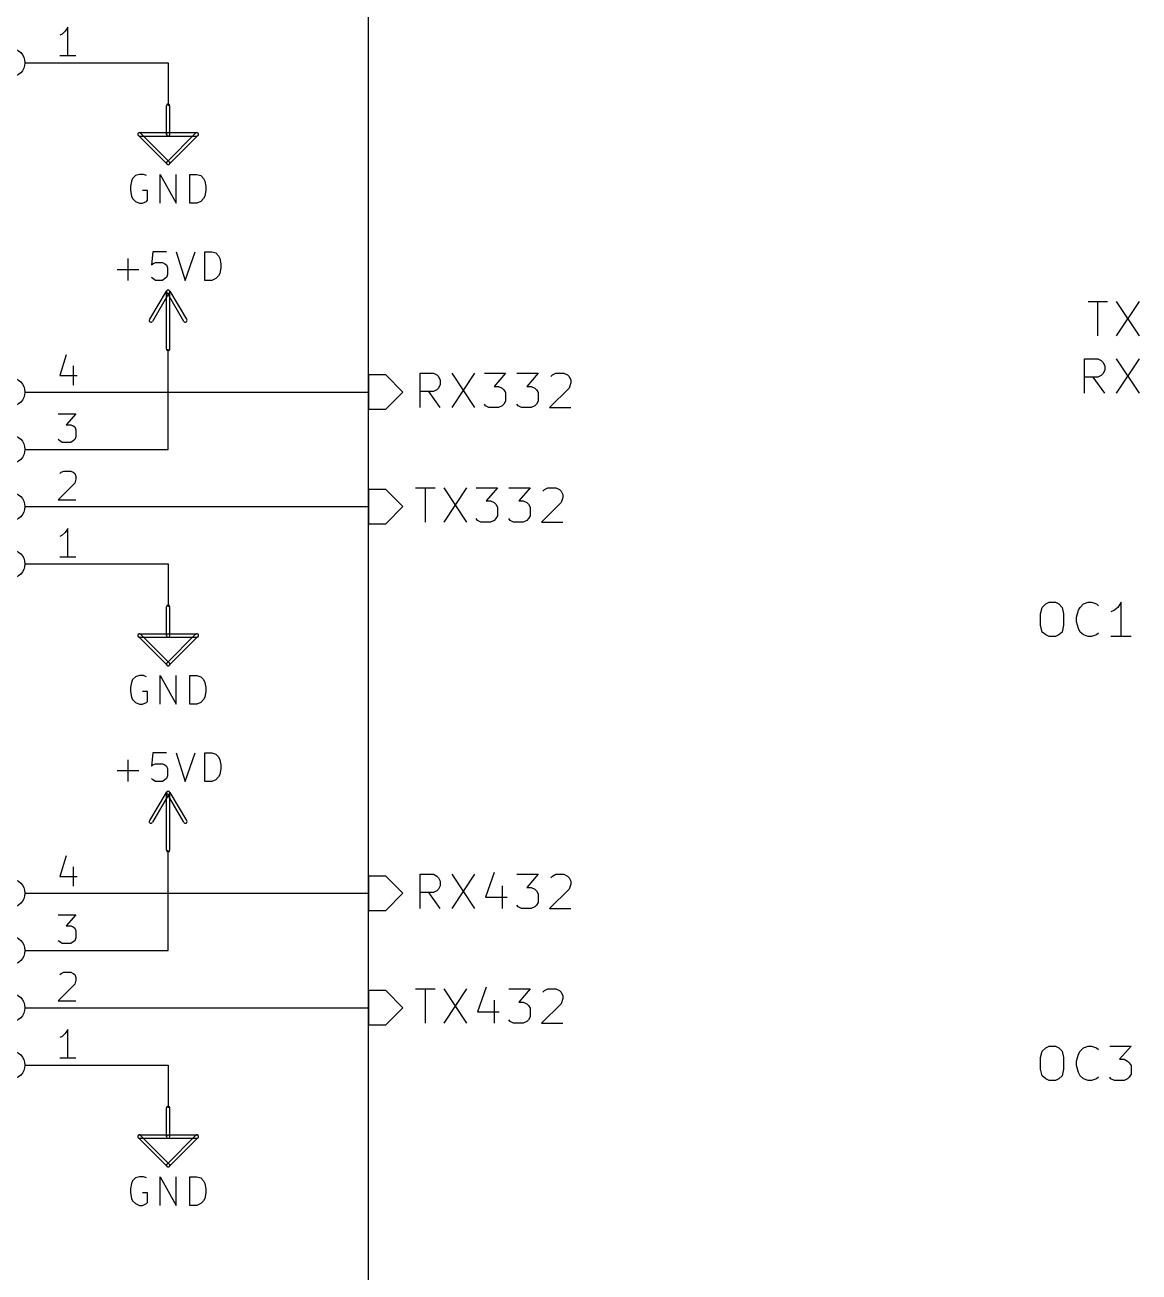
# Model space of a CAD drawing. Extents: x 10 to 287, y -200 to -10.
# Drawn here: x 62.9 to 112.3, y -116.5 to -61.2 of the extents above; entities that cross this region are included whole.
import ezdxf

# ---------------------------------------------------------------- set-up
doc = ezdxf.new("R2010")
doc.units = 0
doc.header["$MEASUREMENT"] = 0

msp = doc.modelspace()

# ---------------------------------------------------------------- linework, layer by layer
at = {"layer": 'Brown 2'}
for p, q in [((110.007, -73.4568), (110.871, -73.4568)), ((110.439, -74.9808), (110.439, -73.4568)), ((111.252, -73.4568), (112.268, -74.9808)), ((112.268, -73.4568), (111.252, -74.9808)), ((109.855, -77.5208), (109.855, -75.9968)), ((109.855, -75.9968), (110.439, -75.9968)), ((110.439, -75.9968), (110.592, -76.073)), ((110.592, -76.073), (110.668, -76.1492)), ((110.668, -76.1492), (110.744, -76.3016)), ((110.744, -76.3016), (110.744, -76.5048)), ((111.252, -75.9968), (112.268, -77.5208)), ((112.268, -75.9968), (111.252, -77.5208)), ((78.867, -76.708), (78.105, -76.708)), ((78.105, -76.708), (78.105, -78.232)), ((79.629, -77.47), (78.867, -76.708)), ((80.391, -78.1558), (80.391, -76.6318)), ((80.391, -76.6318), (80.9752, -76.6318)), ((80.9752, -76.6318), (81.1276, -76.708)), ((81.1276, -76.708), (81.2038, -76.7842)), ((81.2038, -76.7842), (81.28, -76.9366)), ((81.788, -76.6318), (82.804, -78.1558)), ((82.804, -76.6318), (81.788, -78.1558)), ((83.2358, -76.6318), (84.1756, -76.6318)), ((84.1756, -76.6318), (83.6676, -77.216)), ((84.6836, -76.6318), (85.6234, -76.6318)), ((85.6234, -76.6318), (85.1154, -77.216)), ((86.1822, -76.7842), (86.2584, -76.708)), ((86.2584, -76.708), (86.4108, -76.6318)), ((86.4108, -76.6318), (86.7664, -76.6318)), ((86.7664, -76.6318), (86.9188, -76.708)), ((86.9188, -76.708), (86.995, -76.7842)), ((86.995, -76.7842), (87.0712, -76.9366)), ((110.439, -76.8096), (109.855, -76.8096)), ((110.744, -77.5208), (110.236, -76.8096)), ((110.592, -76.7334), (110.439, -76.8096)), ((110.668, -76.6572), (110.592, -76.7334)), ((110.744, -76.5048), (110.668, -76.6572)), ((81.1276, -77.3684), (80.9752, -77.4446)), ((81.2038, -77.2922), (81.1276, -77.3684)), ((81.28, -77.1398), (81.2038, -77.2922)), ((81.28, -76.9366), (81.28, -77.1398)), ((83.6676, -77.216), (83.8708, -77.216)), ((83.8708, -77.216), (84.0232, -77.2922)), ((84.0232, -77.2922), (84.0994, -77.3684)), ((84.0994, -77.3684), (84.1756, -77.4954)), ((85.1154, -77.216), (85.3186, -77.216)), ((85.3186, -77.216), (85.471, -77.2922)), ((85.471, -77.2922), (85.5472, -77.3684)), ((85.5472, -77.3684), (85.6234, -77.4954)), ((86.995, -77.2922), (86.1314, -78.1558)), ((87.0712, -77.0636), (86.995, -77.2922)), ((87.0712, -76.9366), (87.0712, -77.0636)), ((78.867, -78.232), (79.629, -77.47)), ((80.9752, -77.4446), (80.391, -77.4446)), ((81.28, -78.1558), (80.772, -77.4446)), ((84.1756, -77.8764), (84.0994, -78.0034)), ((84.1756, -77.4954), (84.1756, -77.8764)), ((85.6234, -77.8764), (85.5472, -78.0034)), ((85.6234, -77.4954), (85.6234, -77.8764)), ((78.105, -78.232), (78.867, -78.232)), ((83.2866, -78.0796), (83.2358, -78.0034)), ((83.439, -78.1558), (83.2866, -78.0796)), ((83.8708, -78.1558), (83.439, -78.1558)), ((84.0232, -78.0796), (83.8708, -78.1558)), ((84.0994, -78.0034), (84.0232, -78.0796)), ((84.7344, -78.0796), (84.6836, -78.0034)), ((84.8868, -78.1558), (84.7344, -78.0796)), ((85.3186, -78.1558), (84.8868, -78.1558)), ((85.471, -78.0796), (85.3186, -78.1558)), ((85.5472, -78.0034), (85.471, -78.0796)), ((86.1314, -78.1558), (87.0712, -78.1558)), ((78.867, -81.788), (78.105, -81.788)), ((78.105, -81.788), (78.105, -83.312)), ((79.629, -82.55), (78.867, -81.788)), ((80.1878, -81.7118), (81.0514, -81.7118)), ((80.6196, -83.2358), (80.6196, -81.7118)), ((81.4324, -81.7118), (82.4484, -83.2358)), ((82.4484, -81.7118), (81.4324, -83.2358)), ((82.8802, -81.7118), (83.82, -81.7118)), ((83.82, -81.7118), (83.312, -82.296)), ((84.328, -81.7118), (85.2678, -81.7118)), ((85.2678, -81.7118), (84.7598, -82.296)), ((85.8266, -81.8642), (85.9028, -81.788)), ((85.9028, -81.788), (86.0552, -81.7118)), ((86.0552, -81.7118), (86.4108, -81.7118)), ((86.4108, -81.7118), (86.5632, -81.788)), ((86.5632, -81.788), (86.6394, -81.8642)), ((83.312, -82.296), (83.5152, -82.296)), ((83.5152, -82.296), (83.6676, -82.3722)), ((83.6676, -82.3722), (83.7438, -82.4484)), ((84.7598, -82.296), (84.963, -82.296)), ((84.963, -82.296), (85.1154, -82.3722)), ((85.1154, -82.3722), (85.1916, -82.4484)), ((86.6394, -82.3722), (85.7758, -83.2358)), ((86.6394, -81.8642), (86.7156, -82.0166)), ((86.7156, -82.1436), (86.6394, -82.3722)), ((86.7156, -82.0166), (86.7156, -82.1436)), ((78.867, -83.312), (79.629, -82.55)), ((83.7438, -82.4484), (83.82, -82.5754)), ((83.82, -82.9564), (83.7438, -83.0834)), ((83.82, -82.5754), (83.82, -82.9564)), ((85.1916, -82.4484), (85.2678, -82.5754)), ((85.2678, -82.9564), (85.1916, -83.0834)), ((85.2678, -82.5754), (85.2678, -82.9564)), ((78.105, -83.312), (78.867, -83.312)), ((82.931, -83.1596), (82.8802, -83.0834)), ((83.0834, -83.2358), (82.931, -83.1596)), ((83.5152, -83.2358), (83.0834, -83.2358)), ((83.6676, -83.1596), (83.5152, -83.2358)), ((83.7438, -83.0834), (83.6676, -83.1596)), ((84.3788, -83.1596), (84.328, -83.0834)), ((84.5312, -83.2358), (84.3788, -83.1596)), ((84.963, -83.2358), (84.5312, -83.2358)), ((85.1154, -83.1596), (84.963, -83.2358)), ((85.1916, -83.0834), (85.1154, -83.1596)), ((85.7758, -83.2358), (86.7156, -83.2358)), ((108.128, -86.868), (108.28, -86.7918)), ((108.28, -86.7918), (108.56, -86.7918)), ((108.56, -86.7918), (108.712, -86.868)), ((109.804, -86.868), (110.007, -86.7918)), ((110.007, -86.7918), (110.16, -86.7918)), ((110.16, -86.7918), (110.388, -86.868)), ((111.481, -86.7918), (111.328, -87.0204)), ((111.481, -88.3158), (111.481, -86.7918)), ((107.899, -87.2998), (107.975, -87.0204)), ((107.899, -87.8078), (107.899, -87.2998)), ((107.975, -87.0204), (108.128, -86.868)), ((108.712, -86.868), (108.864, -87.0204)), ((108.864, -87.0204), (108.915, -87.2998)), ((108.915, -87.2998), (108.915, -87.8078)), ((109.499, -87.4522), (109.576, -87.1474)), ((109.576, -87.1474), (109.652, -87.0204)), ((109.652, -87.0204), (109.804, -86.868)), ((110.388, -86.868), (110.465, -86.9442)), ((111.176, -87.1474), (111.023, -87.2236)), ((111.328, -87.0204), (111.176, -87.1474)), ((107.975, -88.1126), (107.899, -87.8078)), ((108.915, -87.8078), (108.864, -88.1126)), ((109.499, -87.6554), (109.499, -87.4522)), ((109.576, -87.9602), (109.499, -87.6554)), ((108.128, -88.2396), (107.975, -88.1126)), ((108.28, -88.3158), (108.128, -88.2396)), ((108.56, -88.3158), (108.28, -88.3158)), ((108.712, -88.2396), (108.56, -88.3158)), ((108.864, -88.1126), (108.712, -88.2396)), ((109.652, -88.1126), (109.576, -87.9602)), ((109.804, -88.2396), (109.652, -88.1126)), ((110.007, -88.3158), (109.804, -88.2396)), ((110.16, -88.3158), (110.007, -88.3158)), ((110.388, -88.2396), (110.16, -88.3158)), ((110.465, -88.1634), (110.388, -88.2396)), ((111.912, -88.3158), (111.023, -88.3158)), ((78.867, -98.933), (78.105, -98.933)), ((78.105, -98.933), (78.105, -100.457)), ((79.629, -99.695), (78.867, -98.933)), ((80.391, -100.381), (80.391, -98.8568)), ((80.391, -98.8568), (80.9752, -98.8568)), ((80.9752, -98.8568), (81.1276, -98.933)), ((81.1276, -98.933), (81.2038, -99.0092)), ((81.788, -98.8568), (82.804, -100.381)), ((82.804, -98.8568), (81.788, -100.381)), ((83.6676, -98.7806), (83.2866, -99.8728)), ((84.6836, -98.8568), (85.6234, -98.8568)), ((85.6234, -98.8568), (85.1154, -99.441)), ((86.1822, -99.0092), (86.2584, -98.933)), ((86.2584, -98.933), (86.4108, -98.8568)), ((86.4108, -98.8568), (86.7664, -98.8568)), ((86.7664, -98.8568), (86.9188, -98.933)), ((86.9188, -98.933), (86.995, -99.0092)), ((81.2038, -99.5172), (81.1276, -99.5934)), ((81.2038, -99.0092), (81.28, -99.1616)), ((81.28, -99.3648), (81.2038, -99.5172)), ((81.28, -99.1616), (81.28, -99.3648)), ((84.0232, -99.3648), (84.0232, -100.381)), ((85.1154, -99.441), (85.3186, -99.441)), ((85.3186, -99.441), (85.471, -99.5172)), ((85.471, -99.5172), (85.5472, -99.5934)), ((86.995, -99.5172), (86.1314, -100.381)), ((86.995, -99.0092), (87.0712, -99.1616)), ((87.0712, -99.2886), (86.995, -99.5172)), ((87.0712, -99.1616), (87.0712, -99.2886)), ((78.867, -100.457), (79.629, -99.695)), ((80.9752, -99.6696), (80.391, -99.6696)), ((81.28, -100.381), (80.772, -99.6696)), ((81.1276, -99.5934), (80.9752, -99.6696)), ((83.2866, -99.8728), (84.2518, -99.8728)), ((85.5472, -99.5934), (85.6234, -99.7204)), ((85.6234, -100.101), (85.5472, -100.228)), ((85.6234, -99.7204), (85.6234, -100.101)), ((78.105, -100.457), (78.867, -100.457)), ((84.7344, -100.305), (84.6836, -100.228)), ((84.8868, -100.381), (84.7344, -100.305)), ((85.3186, -100.381), (84.8868, -100.381)), ((85.471, -100.305), (85.3186, -100.381)), ((85.5472, -100.228), (85.471, -100.305)), ((86.1314, -100.381), (87.0712, -100.381)), ((80.1878, -103.937), (81.0514, -103.937)), ((80.6196, -105.461), (80.6196, -103.937)), ((81.4324, -103.937), (82.4484, -105.461)), ((82.4484, -103.937), (81.4324, -105.461)), ((83.312, -103.861), (82.931, -104.953)), ((84.328, -103.937), (85.2678, -103.937)), ((85.2678, -103.937), (84.7598, -104.521)), ((85.9028, -104.013), (86.0552, -103.937)), ((86.0552, -103.937), (86.4108, -103.937)), ((86.4108, -103.937), (86.5632, -104.013)), ((78.867, -104.013), (78.105, -104.013)), ((78.105, -104.013), (78.105, -105.537)), ((79.629, -104.775), (78.867, -104.013)), ((83.6676, -104.445), (83.6676, -105.461)), ((84.7598, -104.521), (84.963, -104.521)), ((84.963, -104.521), (85.1154, -104.597)), ((85.8266, -104.089), (85.9028, -104.013)), ((86.5632, -104.013), (86.6394, -104.089)), ((86.6394, -104.089), (86.7156, -104.242)), ((86.7156, -104.369), (86.6394, -104.597)), ((86.7156, -104.242), (86.7156, -104.369)), ((78.867, -105.537), (79.629, -104.775)), ((82.931, -104.953), (83.8962, -104.953)), ((85.1154, -104.597), (85.1916, -104.673)), ((85.1916, -104.673), (85.2678, -104.8)), ((85.2678, -104.8), (85.2678, -105.181)), ((86.6394, -104.597), (85.7758, -105.461)), ((78.105, -105.537), (78.867, -105.537)), ((84.3788, -105.385), (84.328, -105.308)), ((84.5312, -105.461), (84.3788, -105.385)), ((84.963, -105.461), (84.5312, -105.461)), ((85.1154, -105.385), (84.963, -105.461)), ((85.1916, -105.308), (85.1154, -105.385)), ((85.2678, -105.181), (85.1916, -105.308)), ((85.7758, -105.461), (86.7156, -105.461)), ((107.899, -106.985), (107.975, -106.705)), ((107.975, -106.705), (108.128, -106.553)), ((108.128, -106.553), (108.28, -106.477)), ((108.28, -106.477), (108.56, -106.477)), ((108.56, -106.477), (108.712, -106.553)), ((108.712, -106.553), (108.864, -106.705)), ((108.864, -106.705), (108.915, -106.985)), ((109.576, -106.832), (109.652, -106.705)), ((109.652, -106.705), (109.804, -106.553)), ((109.804, -106.553), (110.007, -106.477)), ((110.007, -106.477), (110.16, -106.477)), ((110.16, -106.477), (110.388, -106.553)), ((110.388, -106.553), (110.465, -106.629)), ((110.973, -106.477), (111.912, -106.477)), ((111.912, -106.477), (111.404, -107.061)), ((107.899, -107.493), (107.899, -106.985)), ((108.915, -106.985), (108.915, -107.493)), ((109.499, -107.137), (109.576, -106.832)), ((109.499, -107.34), (109.499, -107.137)), ((111.404, -107.061), (111.608, -107.061)), ((111.608, -107.061), (111.76, -107.137)), ((111.76, -107.137), (111.836, -107.213)), ((111.836, -107.213), (111.912, -107.34)), ((107.975, -107.798), (107.899, -107.493)), ((108.128, -107.925), (107.975, -107.798)), ((108.864, -107.798), (108.712, -107.925)), ((108.915, -107.493), (108.864, -107.798)), ((109.576, -107.645), (109.499, -107.34)), ((109.652, -107.798), (109.576, -107.645)), ((109.804, -107.925), (109.652, -107.798)), ((110.465, -107.848), (110.388, -107.925)), ((111.023, -107.925), (110.973, -107.848)), ((111.836, -107.848), (111.76, -107.925)), ((111.912, -107.721), (111.836, -107.848)), ((111.912, -107.34), (111.912, -107.721)), ((108.28, -108.001), (108.128, -107.925)), ((108.56, -108.001), (108.28, -108.001)), ((108.712, -107.925), (108.56, -108.001)), ((110.007, -108.001), (109.804, -107.925)), ((110.16, -108.001), (110.007, -108.001)), ((110.388, -107.925), (110.16, -108.001)), ((111.176, -108.001), (111.023, -107.925)), ((111.608, -108.001), (111.176, -108.001)), ((111.76, -107.925), (111.608, -108.001))]:
    msp.add_line(p, q, dxfattribs=at)
at = {"layer": 'Cyan 2'}
for p, q in [((67.6402, -67.9958), (67.5894, -68.1228)), ((67.7672, -67.8688), (67.6402, -67.9958)), ((67.945, -67.818), (67.7672, -67.8688)), ((68.1228, -67.818), (67.945, -67.818)), ((68.2498, -67.8688), (68.1228, -67.818)), ((68.8594, -69.088), (68.8594, -67.818)), ((68.8594, -67.818), (69.5706, -69.088)), ((69.5706, -69.088), (69.5706, -67.818)), ((70.1802, -69.088), (70.1802, -67.818)), ((70.1802, -67.818), (70.485, -67.818)), ((70.485, -67.818), (70.6628, -67.8688)), ((70.6628, -67.8688), (70.7898, -67.9958)), ((70.7898, -67.9958), (70.8406, -68.1228)), ((67.5894, -68.1228), (67.5386, -68.3514)), ((67.5386, -68.3514), (67.5386, -68.5292)), ((67.5386, -68.5292), (67.5894, -68.7832)), ((68.3006, -68.5292), (68.072, -68.5292)), ((68.3006, -68.961), (68.3006, -68.5292)), ((70.8406, -68.1228), (70.8914, -68.3514)), ((70.8914, -68.5292), (70.8406, -68.7832)), ((70.8914, -68.3514), (70.8914, -68.5292)), ((67.5894, -68.7832), (67.6402, -68.8848)), ((67.6402, -68.8848), (67.7672, -69.0118)), ((67.7672, -69.0118), (67.945, -69.088)), ((67.945, -69.088), (68.072, -69.088)), ((68.072, -69.088), (68.2498, -69.0118)), ((68.2498, -69.0118), (68.3006, -68.961)), ((70.485, -69.088), (70.1802, -69.088)), ((70.6628, -69.0118), (70.485, -69.088)), ((70.7898, -68.8848), (70.6628, -69.0118)), ((70.8406, -68.7832), (70.7898, -68.8848)), ((68.5292, -71.247), (68.4784, -71.8312)), ((69.1388, -71.247), (68.5292, -71.247)), ((69.5706, -71.247), (69.977, -72.517)), ((69.977, -72.517), (70.4088, -71.247)), ((70.8406, -72.517), (70.8406, -71.247)), ((70.8406, -71.247), (71.1454, -71.247)), ((71.1454, -71.247), (71.3232, -71.2978)), ((71.3232, -71.2978), (71.4502, -71.4248)), ((67.437, -72.517), (67.437, -71.5518)), ((68.4784, -71.8312), (68.5292, -71.7804)), ((68.5292, -71.7804), (68.6562, -71.7296)), ((68.6562, -71.7296), (68.961, -71.7296)), ((68.961, -71.7296), (69.0626, -71.7804)), ((69.0626, -71.7804), (69.1388, -71.8312)), ((69.1388, -71.8312), (69.1896, -71.9582)), ((71.4502, -71.4248), (71.501, -71.5518)), ((71.501, -71.5518), (71.5518, -71.7804)), ((71.5518, -71.7804), (71.5518, -71.9582)), ((66.9544, -72.0344), (67.9196, -72.0344)), ((68.5292, -72.4408), (68.4784, -72.39)), ((68.6562, -72.517), (68.5292, -72.4408)), ((69.0626, -72.4408), (68.961, -72.517)), ((69.1388, -72.39), (69.0626, -72.4408)), ((69.1896, -72.263), (69.1388, -72.39)), ((69.1896, -71.9582), (69.1896, -72.263)), ((71.3232, -72.4408), (71.1454, -72.517)), ((71.4502, -72.3138), (71.3232, -72.4408)), ((71.501, -72.2122), (71.4502, -72.3138)), ((71.5518, -71.9582), (71.501, -72.2122)), ((68.961, -72.517), (68.6562, -72.517)), ((71.1454, -72.517), (70.8406, -72.517)), ((67.7672, -90.0938), (67.6402, -90.2208)), ((67.945, -90.043), (67.7672, -90.0938)), ((68.1228, -90.043), (67.945, -90.043)), ((68.2498, -90.0938), (68.1228, -90.043)), ((68.8594, -91.313), (68.8594, -90.043)), ((68.8594, -90.043), (69.5706, -91.313)), ((69.5706, -91.313), (69.5706, -90.043)), ((70.1802, -91.313), (70.1802, -90.043)), ((70.1802, -90.043), (70.485, -90.043)), ((70.485, -90.043), (70.6628, -90.0938)), ((70.6628, -90.0938), (70.7898, -90.2208)), ((67.5894, -90.3478), (67.5386, -90.5764)), ((67.5386, -90.5764), (67.5386, -90.7542)), ((67.6402, -90.2208), (67.5894, -90.3478)), ((70.7898, -90.2208), (70.8406, -90.3478)), ((70.8406, -90.3478), (70.8914, -90.5764)), ((70.8914, -90.5764), (70.8914, -90.7542)), ((67.5386, -90.7542), (67.5894, -91.0082)), ((67.5894, -91.0082), (67.6402, -91.1098)), ((67.6402, -91.1098), (67.7672, -91.2368)), ((67.7672, -91.2368), (67.945, -91.313)), ((68.3006, -90.7542), (68.072, -90.7542)), ((68.072, -91.313), (68.2498, -91.2368)), ((68.2498, -91.2368), (68.3006, -91.186)), ((68.3006, -91.186), (68.3006, -90.7542)), ((70.6628, -91.2368), (70.485, -91.313)), ((70.7898, -91.1098), (70.6628, -91.2368)), ((70.8406, -91.0082), (70.7898, -91.1098)), ((70.8914, -90.7542), (70.8406, -91.0082)), ((67.945, -91.313), (68.072, -91.313)), ((70.485, -91.313), (70.1802, -91.313)), ((67.437, -94.742), (67.437, -93.7768)), ((68.5292, -93.472), (68.4784, -94.0562)), ((68.4784, -94.0562), (68.5292, -94.0054)), ((69.1388, -93.472), (68.5292, -93.472)), ((68.5292, -94.0054), (68.6562, -93.9546)), ((68.6562, -93.9546), (68.961, -93.9546)), ((68.961, -93.9546), (69.0626, -94.0054)), ((69.0626, -94.0054), (69.1388, -94.0562)), ((69.5706, -93.472), (69.977, -94.742)), ((69.977, -94.742), (70.4088, -93.472)), ((70.8406, -94.742), (70.8406, -93.472)), ((70.8406, -93.472), (71.1454, -93.472)), ((71.1454, -93.472), (71.3232, -93.5228)), ((71.3232, -93.5228), (71.4502, -93.6498)), ((71.4502, -93.6498), (71.501, -93.7768)), ((71.501, -93.7768), (71.5518, -94.0054)), ((71.5518, -94.0054), (71.5518, -94.1832)), ((66.9544, -94.2594), (67.9196, -94.2594)), ((69.1388, -94.0562), (69.1896, -94.1832)), ((69.1896, -94.488), (69.1388, -94.615)), ((69.1896, -94.1832), (69.1896, -94.488)), ((71.4502, -94.5388), (71.3232, -94.6658)), ((71.501, -94.4372), (71.4502, -94.5388)), ((71.5518, -94.1832), (71.501, -94.4372)), ((68.5292, -94.6658), (68.4784, -94.615)), ((68.6562, -94.742), (68.5292, -94.6658)), ((68.961, -94.742), (68.6562, -94.742)), ((69.0626, -94.6658), (68.961, -94.742)), ((69.1388, -94.615), (69.0626, -94.6658)), ((71.1454, -94.742), (70.8406, -94.742)), ((71.3232, -94.6658), (71.1454, -94.742)), ((67.945, -112.268), (67.7672, -112.319)), ((68.1228, -112.268), (67.945, -112.268)), ((68.2498, -112.319), (68.1228, -112.268)), ((68.8594, -113.538), (68.8594, -112.268)), ((68.8594, -112.268), (69.5706, -113.538)), ((69.5706, -113.538), (69.5706, -112.268)), ((70.1802, -113.538), (70.1802, -112.268)), ((70.1802, -112.268), (70.485, -112.268)), ((70.485, -112.268), (70.6628, -112.319)), ((67.5894, -112.573), (67.5386, -112.801)), ((67.5386, -112.801), (67.5386, -112.979)), ((67.6402, -112.446), (67.5894, -112.573)), ((67.7672, -112.319), (67.6402, -112.446)), ((70.6628, -112.319), (70.7898, -112.446)), ((70.7898, -112.446), (70.8406, -112.573)), ((70.8406, -112.573), (70.8914, -112.801)), ((70.8914, -112.801), (70.8914, -112.979)), ((67.5386, -112.979), (67.5894, -113.233)), ((67.5894, -113.233), (67.6402, -113.335)), ((67.6402, -113.335), (67.7672, -113.462)), ((68.3006, -112.979), (68.072, -112.979)), ((68.3006, -113.411), (68.3006, -112.979)), ((70.7898, -113.335), (70.6628, -113.462)), ((70.8406, -113.233), (70.7898, -113.335)), ((70.8914, -112.979), (70.8406, -113.233)), ((67.7672, -113.462), (67.945, -113.538)), ((67.945, -113.538), (68.072, -113.538)), ((68.072, -113.538), (68.2498, -113.462)), ((68.2498, -113.462), (68.3006, -113.411)), ((70.485, -113.538), (70.1802, -113.538)), ((70.6628, -113.462), (70.485, -113.538))]:
    msp.add_line(p, q, dxfattribs=at)
at = {"layer": 'Green 2'}
for p, q in [((67.945, -62.865), (69.215, -62.865)), ((69.215, -62.865), (69.215, -64.77)), ((69.215, -80.01), (69.215, -75.565)), ((67.945, -77.47), (78.105, -77.47)), ((67.945, -80.01), (69.215, -80.01)), ((67.945, -82.55), (78.105, -82.55)), ((67.945, -85.09), (69.215, -85.09)), ((69.215, -85.09), (69.215, -86.995)), ((69.215, -102.235), (69.215, -97.79)), ((67.945, -99.695), (78.105, -99.695)), ((67.945, -102.235), (69.215, -102.235)), ((67.945, -104.775), (78.105, -104.775)), ((67.945, -107.315), (69.215, -107.315)), ((69.215, -107.315), (69.215, -109.22))]:
    msp.add_line(p, q, dxfattribs=at)
at = {"layer": 'Magenta 2'}
msp.add_line((78.105, -188.595), (78.105, -46.99), dxfattribs=at)
at = {"layer": 'Red 2'}
for p, q in [((64.77, -61.2902), (64.643, -61.468)), ((64.77, -62.5602), (64.77, -61.2902)), ((64.516, -61.595), (64.4144, -61.6458)), ((64.643, -61.468), (64.516, -61.595)), ((62.865, -62.865), (67.945, -62.865)), ((65.1256, -62.5602), (64.4144, -62.5602)), ((69.1388, -66.04), (69.1388, -64.77)), ((69.2912, -66.04), (69.2912, -64.77)), ((69.1642, -67.3608), (67.8942, -66.0908)), ((67.945, -65.9638), (69.215, -65.9638)), ((67.945, -66.1162), (69.215, -66.1162)), ((69.2658, -67.2592), (67.9958, -65.9892)), ((70.4342, -65.9892), (69.1642, -67.2592)), ((69.215, -65.9638), (70.485, -65.9638)), ((69.215, -66.1162), (70.485, -66.1162)), ((70.5358, -66.0908), (69.2658, -67.3608)), ((68.4022, -74.2442), (69.1388, -72.9996)), ((69.2912, -72.9996), (70.0278, -74.2442)), ((68.5292, -74.3204), (69.2658, -73.0758)), ((69.1388, -75.565), (69.1388, -73.025)), ((69.1642, -73.0758), (69.9008, -74.3204)), ((69.2912, -75.565), (69.2912, -73.025)), ((64.6938, -75.819), (64.4144, -76.7334)), ((64.9986, -76.3016), (64.9986, -77.1652)), ((64.4144, -76.7334), (65.1764, -76.7334)), ((62.865, -77.47), (67.945, -77.47)), ((64.3382, -78.4352), (65.1256, -78.4352)), ((65.1256, -78.4352), (64.6938, -78.9178)), ((64.6938, -78.9178), (64.897, -78.9178)), ((64.897, -78.9178), (64.9986, -78.9686)), ((64.9986, -78.9686), (65.0748, -79.0194)), ((65.0748, -79.0194), (65.1256, -79.1464)), ((64.4144, -79.629), (64.3382, -79.5782)), ((64.516, -79.7052), (64.4144, -79.629)), ((64.9986, -79.629), (64.897, -79.7052)), ((65.0748, -79.5782), (64.9986, -79.629)), ((65.1256, -79.4512), (65.0748, -79.5782)), ((65.1256, -79.1464), (65.1256, -79.4512)), ((62.865, -80.01), (67.945, -80.01)), ((64.897, -79.7052), (64.516, -79.7052)), ((64.4144, -81.0768), (64.4652, -81.026)), ((64.4652, -81.026), (64.5922, -80.9752)), ((64.5922, -80.9752), (64.897, -80.9752)), ((64.897, -80.9752), (64.9986, -81.026)), ((64.9986, -81.026), (65.0748, -81.0768)), ((65.0748, -81.0768), (65.1256, -81.2038)), ((65.1256, -81.2038), (65.1256, -81.3308)), ((65.0748, -81.5086), (64.3382, -82.2452)), ((65.1256, -81.3308), (65.0748, -81.5086)), ((64.3382, -82.2452), (65.1256, -82.2452)), ((62.865, -82.55), (67.945, -82.55)), ((64.77, -83.5152), (64.643, -83.693)), ((64.77, -84.7852), (64.77, -83.5152)), ((64.516, -83.82), (64.4144, -83.8708)), ((64.643, -83.693), (64.516, -83.82)), ((62.865, -85.09), (67.945, -85.09)), ((65.1256, -84.7852), (64.4144, -84.7852)), ((69.1388, -88.265), (69.1388, -86.995)), ((69.2912, -88.265), (69.2912, -86.995)), ((69.1642, -89.5858), (67.8942, -88.3158)), ((67.945, -88.1888), (69.215, -88.1888)), ((67.945, -88.3412), (69.215, -88.3412)), ((69.2658, -89.4842), (67.9958, -88.2142)), ((70.4342, -88.2142), (69.1642, -89.4842)), ((69.215, -88.1888), (70.485, -88.1888)), ((69.215, -88.3412), (70.485, -88.3412)), ((70.5358, -88.3158), (69.2658, -89.5858)), ((68.4022, -96.4692), (69.1388, -95.2246)), ((68.5292, -96.5454), (69.2658, -95.3008)), ((69.1388, -97.79), (69.1388, -95.25)), ((69.1642, -95.3008), (69.9008, -96.5454)), ((69.2912, -95.2246), (70.0278, -96.4692)), ((69.2912, -97.79), (69.2912, -95.25)), ((64.6938, -98.044), (64.4144, -98.9584)), ((64.4144, -98.9584), (65.1764, -98.9584)), ((64.9986, -98.5266), (64.9986, -99.3902)), ((62.865, -99.695), (67.945, -99.695)), ((64.3382, -100.66), (65.1256, -100.66)), ((65.1256, -100.66), (64.6938, -101.143)), ((64.6938, -101.143), (64.897, -101.143)), ((64.897, -101.143), (64.9986, -101.194)), ((64.9986, -101.194), (65.0748, -101.244)), ((65.0748, -101.244), (65.1256, -101.371)), ((65.1256, -101.676), (65.0748, -101.803)), ((65.1256, -101.371), (65.1256, -101.676)), ((62.865, -102.235), (67.945, -102.235)), ((64.4144, -101.854), (64.3382, -101.803)), ((64.516, -101.93), (64.4144, -101.854)), ((64.897, -101.93), (64.516, -101.93)), ((64.9986, -101.854), (64.897, -101.93)), ((65.0748, -101.803), (64.9986, -101.854)), ((64.4144, -103.302), (64.4652, -103.251)), ((64.4652, -103.251), (64.5922, -103.2)), ((64.5922, -103.2), (64.897, -103.2)), ((64.897, -103.2), (64.9986, -103.251)), ((64.9986, -103.251), (65.0748, -103.302)), ((65.0748, -103.302), (65.1256, -103.429)), ((65.0748, -103.734), (64.3382, -104.47)), ((65.1256, -103.556), (65.0748, -103.734)), ((65.1256, -103.429), (65.1256, -103.556)), ((64.3382, -104.47), (65.1256, -104.47)), ((62.865, -104.775), (67.945, -104.775)), ((64.516, -106.045), (64.4144, -106.096)), ((64.643, -105.918), (64.516, -106.045)), ((64.77, -105.74), (64.643, -105.918)), ((64.77, -107.01), (64.77, -105.74)), ((65.1256, -107.01), (64.4144, -107.01)), ((62.865, -107.315), (67.945, -107.315)), ((69.1388, -110.49), (69.1388, -109.22)), ((69.2912, -110.49), (69.2912, -109.22)), ((69.1642, -111.811), (67.8942, -110.541)), ((67.945, -110.414), (69.215, -110.414)), ((67.945, -110.566), (69.215, -110.566)), ((69.2658, -111.709), (67.9958, -110.439)), ((70.4342, -110.439), (69.1642, -111.709)), ((69.215, -110.414), (70.485, -110.414)), ((69.215, -110.566), (70.485, -110.566)), ((70.5358, -110.541), (69.2658, -111.811))]:
    msp.add_line(p, q, dxfattribs=at)
for centre in [(62.23, -62.865), (62.23, -77.47), (62.23, -80.01), (62.23, -82.55), (62.23, -85.09), (62.23, -99.695), (62.23, -102.235), (62.23, -104.775), (62.23, -107.315)]:
    msp.add_circle(centre, 0.635, dxfattribs=at)
for centre, start, end in [((69.215, -64.77), 360, 540), ((67.945, -66.04), 405, 585), ((67.945, -66.04), 90, 270), ((69.215, -66.04), 90, 270), ((69.215, -66.04), 180, 360), ((69.215, -66.04), 270, 450), ((70.485, -66.04), 315, 495), ((70.485, -66.04), 270, 450), ((69.215, -67.31), 495, 675), ((69.215, -67.31), 225, 405), ((69.215, -73.025), 360, 540), ((69.215, -73.025), 30.9638, 210.964), ((69.215, -73.025), 329.036, 509.036), ((68.453, -74.295), 149.036, 329.036), ((69.977, -74.295), 210.964, 390.964), ((69.215, -75.565), 180, 360), ((69.215, -86.995), 360, 540), ((67.945, -88.265), 405, 585), ((67.945, -88.265), 90, 270), ((69.215, -88.265), 90, 270), ((69.215, -88.265), 180, 360), ((69.215, -88.265), 270, 450), ((70.485, -88.265), 315, 495), ((70.485, -88.265), 270, 450), ((69.215, -89.535), 495, 675), ((69.215, -89.535), 225, 405), ((69.215, -95.25), 360, 540), ((69.215, -95.25), 30.9638, 210.964), ((69.215, -95.25), 329.036, 509.036), ((68.453, -96.52), 149.036, 329.036), ((69.977, -96.52), 210.964, 390.964), ((69.215, -97.79), 180, 360), ((69.215, -109.22), 360, 540), ((67.945, -110.49), 405, 585), ((67.945, -110.49), 90, 270), ((69.215, -110.49), 90, 270), ((69.215, -110.49), 180, 360), ((69.215, -110.49), 270, 450), ((70.485, -110.49), 315, 495), ((70.485, -110.49), 270, 450), ((69.215, -111.76), 495, 675), ((69.215, -111.76), 225, 405)]:
    msp.add_arc(centre, 0.0762, start, end, dxfattribs=at)

doc.saveas('drawing.dxf')
